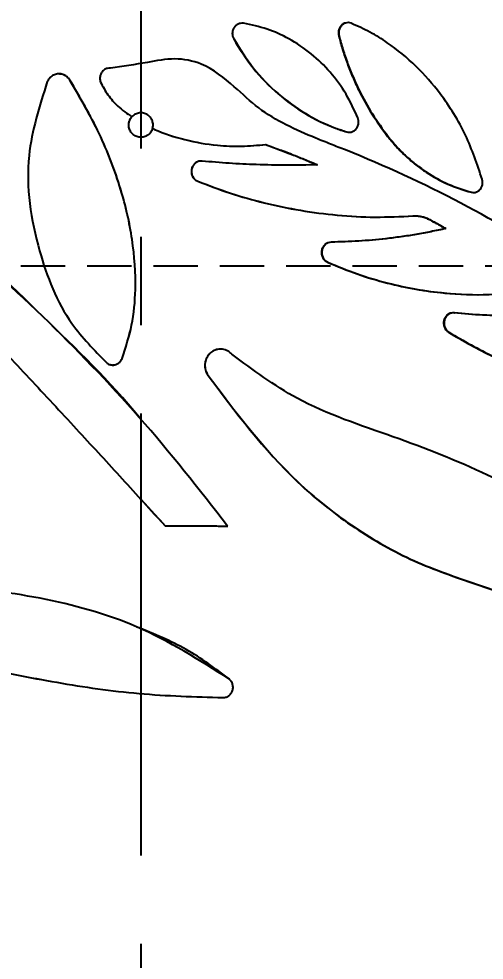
# Model space of a CAD drawing. Header units: millimetres. Extents: x 8 to 832, y 8 to 585.
# Drawn here: x 516.77 to 530.13, y 188.56 to 215.61 of the extents above; entities that cross this region are included whole.
import ezdxf

# ---------------------------------------------------------------- set-up
doc = ezdxf.new("R2010")
doc.units = ezdxf.units.MM
doc.linetypes.add('CENTERX2', pattern=[20.32, 12.7, -2.54, 2.54, -2.54])
doc.linetypes.add('HIDDEN', pattern=[1.905, 1.27, -0.635])
for name, color, linetype in [('CENTERLINE', 4, 'CENTERX2'), ('DIMENSIONS', 2, 'Continuous'), ('HIDDEN', 3, 'HIDDEN')]:
    doc.layers.add(name, color=color, linetype=linetype)
doc.layers.add('OUTLINE', color=7, linetype='Continuous', lineweight=25)
doc.styles.add('SLDTEXTSTYLE0', font='TXT', dxfattribs={"width": 0.75})
doc.dimstyles.new('SLDDIMSTYLE0', dxfattribs={"dimtxt": 3.5, "dimasz": 2, "dimexe": 0, "dimexo": 0.0625, "dimgap": 0.875, "dimtad": 1, "dimrnd": 1e-09, "dimzin": 12, "dimdsep": 46, "dimtxsty": 'SLDTEXTSTYLE0', "dimsah": 1, "dimcen": 0.09, "dimadec": 0, "dimazin": 3, "dimtfac": 1, "dimtofl": 0, "dimtmove": 0, "dimatfit": 3, "dimfxl": 0, "dimfrac": 2, "dimtolj": 1, "dimtzin": 12, "dimarcsym": 0})

# ---------------------------------------------------------------- blocks, each defined once
blk = doc.blocks.new('_D_13')
at = {"layer": 'DIMENSIONS'}
for p, q in [((583.772, 175.413), (583.772, 68.582)), ((520.272, 130.638), (520.272, 68.582)), ((520.272, 70.582), (583.772, 70.582))]:
    blk.add_line(p, q, dxfattribs=at)
for points in [[(520.272, 70.582), (522.272, 70.082), (522.272, 71.082)], [(583.772, 70.582), (581.772, 71.082), (581.772, 70.082)]]:
    blk.add_solid(points, dxfattribs=at)
at = {"layer": 'DIMENSIONS', "insert": (547.497, 75.094), "char_height": 3.5, "attachment_point": 1, "style": 'SLDTEXTSTYLE0'}
blk.add_mtext('63,5', dxfattribs=at)

msp = doc.modelspace()

# ---------------------------------------------------------------- linework, layer by layer
at = {"layer": 'CENTERLINE'}
msp.add_line((520.272, 468.427), (520.272, 113.667), dxfattribs=at)
at = {"layer": 'HIDDEN'}
msp.add_line((457.772, 208.512), (709.247, 208.512), dxfattribs=at)
at = {"layer": 'OUTLINE'}
for p, q in [((523.222, 215.479), (523.182, 215.479)), ((526.316, 215.48), (526.326, 215.48)), ((519.396, 214.193), (519.395, 214.193)), ((518.231, 213.85), (518.228, 213.85)), ((526.186, 212.361), (526.268, 212.351)), ((523.854, 211.997), (523.86, 211.997)), ((525.348, 211.414), (524.473, 211.402)), ((525.341, 211.414), (525.348, 211.414)), ((521.905, 210.942), (521.908, 210.942)), ((529.777, 210.624), (529.853, 210.619)), ((528.084, 209.946), (528.096, 209.946)), ((529.02, 209.583), (529.034, 209.583)), ((525.636, 208.614), (525.644, 208.614)), ((529.268, 207.161), (529.282, 207.161)), ((519.731, 205.848), (519.73, 205.848)), ((522.884, 205.972), (522.888, 205.972)), ((522.177, 205.401), (522.179, 205.401)), ((520.272, 201.803), (520.967, 201.042)), ((520.966, 201.042), (520.967, 201.042)), ((522.814, 196.634), (522.817, 196.634))]:
    msp.add_line(p, q, dxfattribs=at)
for points, knots in [([(520.273, 204.1), (520.258, 204.118), (519.397, 205.177), (516.505, 207.996), (511.637, 212.464), (506.495, 217.319), (501.887, 221.463), (499.371, 223.73), (498.102, 224.874)], [0, 0, 0, 0, 0.002136, 0.125581, 0.371571, 0.617597, 0.807046, 1, 1, 1, 1]), ([(522.765, 201.035), (521.937, 202.092), (520.282, 204.205), (516.539, 208.031), (511.63, 212.462), (506.51, 217.328), (501.912, 221.466), (499.405, 223.729), (498.14, 224.871)], [0, 0, 0, 0, 0.110171, 0.220382, 0.439998, 0.659647, 0.828272, 1, 1, 1, 1]), ([(546.476, 206.7), (545.886, 207.719), (544.699, 209.769), (542.485, 212.482), (540.007, 215.044), (536.893, 218.059), (532.956, 221.439), (529.585, 223.72), (527.885, 224.871)], [0, 0, 0, 0, 0.140387, 0.282397, 0.422678, 0.563711, 0.779878, 1, 1, 1, 1]), ([(523.218, 215.479), (523.188, 215.481), (523.128, 215.484), (523.042, 215.45), (522.97, 215.392), (522.919, 215.31), (522.895, 215.211), (522.901, 215.113), (522.927, 215.056), (522.938, 215.03)], [0, 0, 0, 0, 0.137156, 0.274247, 0.413382, 0.558655, 0.712429, 0.874284, 1, 1, 1, 1]), ([(526.503, 212.766), (526.398, 212.996), (526.185, 213.463), (525.728, 214.082), (525.175, 214.624), (524.558, 215.037), (523.898, 215.337), (523.447, 215.431), (523.218, 215.479)], [0, 0, 0, 0, 0.169815, 0.344401, 0.5143, 0.689698, 0.842585, 1, 1, 1, 1]), ([(526.316, 215.48), (526.288, 215.489), (526.23, 215.506), (526.14, 215.492), (526.06, 215.451), (525.996, 215.384), (525.954, 215.296), (525.941, 215.205), (525.951, 215.147), (525.956, 215.124)], [0, 0, 0, 0, 0.1426378, 0.2853888, 0.4263737, 0.5704567, 0.7233549, 0.8855839, 1, 1, 1, 1]), ([(526.233, 215.498), (526.205, 215.497), (526.148, 215.493), (526.069, 215.45), (526.005, 215.384), (525.963, 215.296), (525.95, 215.205), (525.96, 215.147), (525.964, 215.124)], [0, 0, 0, 0, 0.157899, 0.324549, 0.494755, 0.675145, 0.866316, 1, 1, 1, 1]), ([(530.077, 210.998), (529.933, 211.428), (529.641, 212.301), (528.963, 213.384), (528.192, 214.268), (527.494, 214.844), (526.855, 215.238), (526.497, 215.399), (526.316, 215.48)], [0, 0, 0, 0, 0.22295, 0.453148, 0.626451, 0.804219, 0.901579, 1, 1, 1, 1]), ([(522.938, 215.03), (523.115, 214.745), (523.474, 214.166), (524.177, 213.448), (524.977, 212.866), (525.657, 212.531), (526.07, 212.396), (526.177, 212.361)], [0, 0, 0, 0, 0.232981, 0.473474, 0.693749, 0.921328, 1, 1, 1, 1]), ([(522.942, 215.03), (523.119, 214.746), (523.479, 214.167), (524.183, 213.449), (524.983, 212.867), (525.664, 212.532), (526.078, 212.396), (526.186, 212.361)], [0, 0, 0, 0, 0.23277, 0.473042, 0.693186, 0.920605, 1, 1, 1, 1]), ([(525.956, 215.124), (525.992, 214.989), (526.064, 214.721), (526.2, 214.325), (526.354, 213.937), (526.579, 213.448), (526.898, 212.865), (527.206, 212.443), (527.361, 212.231)], [0, 0, 0, 0, 0.128676, 0.257717, 0.386395, 0.515446, 0.756402, 1, 1, 1, 1]), ([(525.964, 215.124), (526.001, 214.989), (526.073, 214.721), (526.209, 214.325), (526.363, 213.937), (526.589, 213.448), (526.909, 212.865), (527.217, 212.443), (527.372, 212.231)], [0, 0, 0, 0, 0.128639, 0.25764, 0.386278, 0.515291, 0.756319, 1, 1, 1, 1]), ([(547.771, 195.176), (547.117, 196.049), (545.81, 197.794), (543.545, 200.254), (541.014, 202.467), (537.462, 205.226), (533.613, 207.913), (529.497, 210.365), (527.147, 211.451), (525.721, 212.007), (524.868, 212.351), (523.86, 212.804), (522.912, 213.712), (522.157, 214.326), (521.237, 214.508), (520.367, 214.33), (519.75, 214.243), (519.396, 214.193)], [0, 0, 0, 0, 0.105312, 0.210573, 0.312322, 0.414086, 0.608779, 0.705911, 0.803172, 0.8153, 0.827429, 0.876191, 0.900503, 0.930702, 0.950925, 0.971855, 1, 1, 1, 1]), ([(518.231, 213.85), (518.205, 213.885), (518.151, 213.955), (518.033, 214.016), (517.908, 214.034), (517.788, 214.008), (517.684, 213.945), (517.618, 213.87), (517.592, 213.82), (517.584, 213.805)], [0, 0, 0, 0, 0.164892, 0.330136, 0.486092, 0.634678, 0.783635, 0.939529, 1, 1, 1, 1]), ([(518.228, 213.85), (518.201, 213.885), (518.147, 213.954), (518.035, 214.017), (517.954, 214.022), (517.918, 214.025)], [0, 0, 0, 0, 0.353474, 0.707692, 1, 1, 1, 1]), ([(519.396, 214.193), (519.366, 214.192), (519.306, 214.191), (519.222, 214.151), (519.153, 214.086), (519.107, 214), (519.087, 213.896), (519.103, 213.825), (519.111, 213.788)], [0, 0, 0, 0, 0.153754, 0.307349, 0.465267, 0.631019, 0.80599, 1, 1, 1, 1]), ([(517.584, 213.805), (517.36, 213.101), (516.852, 211.511), (517.23, 209.064), (518.042, 206.999), (518.932, 206.09), (519.284, 205.729)], [0, 0, 0, 0, 0.250683, 0.566182, 0.828095, 1, 1, 1, 1]), ([(519.73, 205.848), (519.834, 206.165), (520.046, 206.808), (520.147, 207.966), (520.057, 209.283), (519.704, 210.795), (519.108, 212.344), (518.523, 213.345), (518.228, 213.85)], [0, 0, 0, 0, 0.118654, 0.240288, 0.411236, 0.586998, 0.79156, 1, 1, 1, 1]), ([(519.731, 205.848), (519.835, 206.165), (520.047, 206.808), (520.147, 207.967), (520.057, 209.285), (519.703, 210.798), (519.109, 212.346), (518.526, 213.346), (518.231, 213.85)], [0, 0, 0, 0, 0.118671, 0.240314, 0.411571, 0.587648, 0.791899, 1, 1, 1, 1]), ([(519.111, 213.788), (519.145, 213.727), (519.213, 213.603), (519.324, 213.422), (519.456, 213.252), (519.62, 213.091), (519.806, 212.937), (519.943, 212.84), (520.012, 212.791)], [0, 0, 0, 0, 0.155015, 0.31029, 0.468374, 0.628796, 0.813928, 1, 1, 1, 1]), ([(520.608, 212.458), (520.615, 212.492), (520.63, 212.565), (520.607, 212.679), (520.549, 212.783), (520.458, 212.862), (520.347, 212.906), (520.227, 212.911), (520.113, 212.876), (520.044, 212.826), (520.015, 212.794), (520.012, 212.791)], [0, 0, 0, 0, 0.110037, 0.235631, 0.361144, 0.486445, 0.611523, 0.73643, 0.86128, 0.986157, 1, 1, 1, 1]), ([(520.608, 212.458), (520.601, 212.438), (520.581, 212.381), (520.519, 212.3), (520.421, 212.232), (520.305, 212.202), (520.186, 212.211), (520.09, 212.253), (520.01, 212.319), (519.95, 212.404), (519.918, 212.52), (519.926, 212.639), (519.964, 212.732), (520, 212.777), (520.012, 212.791)], [0, 0, 0, 0, 0.050281, 0.144547, 0.238675, 0.332556, 0.426208, 0.519804, 0.578138, 0.672318, 0.766493, 0.860762, 0.955019, 1, 1, 1, 1]), ([(526.177, 212.361), (526.206, 212.355), (526.265, 212.344), (526.354, 212.365), (526.431, 212.413), (526.49, 212.487), (526.525, 212.579), (526.531, 212.678), (526.512, 212.738), (526.503, 212.766)], [0, 0, 0, 0, 0.138496, 0.277018, 0.415738, 0.558435, 0.709076, 0.867501, 1, 1, 1, 1]), ([(520.608, 212.458), (520.627, 212.449), (520.926, 212.316), (521.54, 212.111), (522.383, 211.968), (523.162, 211.935), (523.623, 211.976), (523.854, 211.997)], [0, 0, 0, 0, 0.0186179, 0.2957509, 0.580639, 0.789017, 1, 1, 1, 1]), ([(520.608, 212.458), (520.627, 212.45), (520.927, 212.315), (521.542, 212.111), (522.387, 211.968), (523.168, 211.935), (523.628, 211.976), (523.86, 211.997)], [0, 0, 0, 0, 0.018657, 0.296041, 0.581187, 0.789299, 1, 1, 1, 1]), ([(527.361, 212.231), (527.444, 212.13), (527.609, 211.926), (527.882, 211.656), (528.168, 211.411), (528.558, 211.131), (529.084, 210.834), (529.534, 210.695), (529.763, 210.624)], [0, 0, 0, 0, 0.131368, 0.263696, 0.387404, 0.511969, 0.752485, 1, 1, 1, 1]), ([(527.372, 212.231), (527.455, 212.13), (527.62, 211.927), (527.893, 211.656), (528.179, 211.412), (528.571, 211.131), (529.097, 210.834), (529.549, 210.695), (529.777, 210.624)], [0, 0, 0, 0, 0.13123, 0.263417, 0.387168, 0.511777, 0.75239, 1, 1, 1, 1]), ([(523.854, 211.997), (523.989, 211.948), (524.258, 211.85), (524.639, 211.702), (525, 211.557), (525.227, 211.462), (525.341, 211.414)], [0, 0, 0, 0, 0.268487, 0.536974, 0.76846, 1, 1, 1, 1]), ([(523.86, 211.997), (523.994, 211.948), (524.263, 211.85), (524.645, 211.703), (525.007, 211.558), (525.235, 211.462), (525.348, 211.414)], [0, 0, 0, 0, 0.26813, 0.536256, 0.768105, 1, 1, 1, 1]), ([(522.029, 211.521), (521.998, 211.521), (521.937, 211.521), (521.852, 211.48), (521.783, 211.417), (521.735, 211.331), (521.716, 211.229), (521.732, 211.123), (521.782, 211.028), (521.847, 210.969), (521.892, 210.948), (521.905, 210.942)], [0, 0, 0, 0, 0.109739, 0.219817, 0.326948, 0.445759, 0.566627, 0.694595, 0.822397, 0.945766, 1, 1, 1, 1]), ([(522.032, 211.521), (522.001, 211.521), (521.939, 211.521), (521.854, 211.48), (521.785, 211.417), (521.737, 211.33), (521.719, 211.228), (521.734, 211.123), (521.784, 211.028), (521.849, 210.969), (521.894, 210.948), (521.908, 210.942)], [0, 0, 0, 0, 0.1099975, 0.2203287, 0.3276771, 0.4465147, 0.5672999, 0.6950232, 0.8225446, 0.9457505, 1, 1, 1, 1]), ([(525.341, 211.414), (525.049, 211.408), (524.466, 211.396), (523.621, 211.414), (522.808, 211.454), (522.289, 211.498), (522.029, 211.521)], [0, 0, 0, 0, 0.265276, 0.530553, 0.765097, 1, 1, 1, 1]), ([(529.763, 210.624), (529.792, 210.62), (529.85, 210.611), (529.935, 210.638), (530.008, 210.69), (530.062, 210.767), (530.091, 210.863), (530.09, 210.943), (530.08, 210.988), (530.077, 210.998)], [0, 0, 0, 0, 0.150253, 0.300488, 0.451873, 0.608094, 0.772457, 0.945377, 1, 1, 1, 1]), ([(521.905, 210.942), (522.217, 210.823), (522.842, 210.584), (523.829, 210.308), (524.854, 210.092), (525.921, 209.955), (527.003, 209.894), (527.723, 209.928), (528.084, 209.946)], [0, 0, 0, 0, 0.156824, 0.314452, 0.482645, 0.65206, 0.825344, 1, 1, 1, 1]), ([(521.908, 210.942), (522.219, 210.823), (522.844, 210.585), (523.832, 210.309), (524.859, 210.092), (525.929, 209.955), (527.013, 209.894), (527.734, 209.928), (528.096, 209.946)], [0, 0, 0, 0, 0.1565933, 0.3139857, 0.4822969, 0.6518295, 0.8252294, 1, 1, 1, 1]), ([(528.084, 209.946), (528.128, 209.947), (528.218, 209.949), (528.343, 209.927), (528.459, 209.891), (528.527, 209.856), (528.562, 209.839)], [0, 0, 0, 0, 0.270716, 0.541512, 0.768898, 1, 1, 1, 1]), ([(528.096, 209.946), (528.14, 209.947), (528.23, 209.949), (528.355, 209.927), (528.471, 209.891), (528.54, 209.856), (528.574, 209.839)], [0, 0, 0, 0, 0.270314, 0.540732, 0.768497, 1, 1, 1, 1]), ([(528.562, 209.839), (528.602, 209.817), (528.682, 209.773), (528.798, 209.708), (528.911, 209.645), (528.984, 209.604), (529.02, 209.583)], [0, 0, 0, 0, 0.260755, 0.521516, 0.760753, 1, 1, 1, 1]), ([(528.574, 209.839), (528.614, 209.817), (528.694, 209.773), (528.811, 209.708), (528.924, 209.645), (528.997, 209.604), (529.034, 209.583)], [0, 0, 0, 0, 0.260453, 0.520907, 0.760445, 1, 1, 1, 1]), ([(529.02, 209.583), (528.879, 209.552), (528.597, 209.489), (528.169, 209.411), (527.738, 209.343), (527.19, 209.274), (526.523, 209.213), (525.997, 209.198), (525.734, 209.191)], [0, 0, 0, 0, 0.132168, 0.264459, 0.396625, 0.528917, 0.764098, 1, 1, 1, 1]), ([(529.034, 209.583), (528.893, 209.552), (528.611, 209.489), (528.183, 209.411), (527.751, 209.343), (527.203, 209.274), (526.534, 209.213), (526.007, 209.198), (525.742, 209.191)], [0, 0, 0, 0, 0.131969, 0.264059, 0.396028, 0.528122, 0.763699, 1, 1, 1, 1]), ([(525.734, 209.191), (525.704, 209.188), (525.645, 209.18), (525.566, 209.132), (525.502, 209.061), (525.462, 208.967), (525.456, 208.863), (525.483, 208.761), (525.543, 208.669), (525.605, 208.633), (525.636, 208.614)], [0, 0, 0, 0, 0.112396, 0.2245, 0.345017, 0.473613, 0.600581, 0.732207, 0.864319, 1, 1, 1, 1]), ([(525.742, 209.191), (525.713, 209.188), (525.654, 209.18), (525.574, 209.132), (525.51, 209.06), (525.47, 208.967), (525.464, 208.862), (525.491, 208.761), (525.551, 208.669), (525.613, 208.633), (525.644, 208.614)], [0, 0, 0, 0, 0.11264, 0.224984, 0.345688, 0.474296, 0.60106, 0.732454, 0.864309, 1, 1, 1, 1]), ([(525.636, 208.614), (525.917, 208.497), (526.481, 208.262), (527.331, 208.012), (528.167, 207.829), (529.138, 207.701), (530.273, 207.654), (531.109, 207.761), (531.531, 207.815)], [0, 0, 0, 0, 0.147911, 0.296846, 0.432658, 0.569415, 0.782805, 1, 1, 1, 1]), ([(525.644, 208.614), (525.926, 208.497), (526.492, 208.262), (527.344, 208.012), (528.183, 207.829), (529.155, 207.7), (530.29, 207.654), (531.126, 207.761), (531.548, 207.815)], [0, 0, 0, 0, 0.14807, 0.297165, 0.433153, 0.570085, 0.783154, 1, 1, 1, 1]), ([(532.69, 207.309), (532.545, 207.279), (532.252, 207.22), (531.807, 207.156), (531.356, 207.111), (530.785, 207.08), (530.089, 207.08), (529.542, 207.134), (529.268, 207.161)], [0, 0, 0, 0, 0.1324, 0.265066, 0.397466, 0.530134, 0.764323, 1, 1, 1, 1]), ([(532.709, 207.309), (532.563, 207.279), (532.271, 207.22), (531.826, 207.156), (531.375, 207.111), (530.803, 207.08), (530.105, 207.08), (529.557, 207.134), (529.282, 207.161)], [0, 0, 0, 0, 0.132202, 0.264666, 0.396866, 0.529333, 0.763919, 1, 1, 1, 1]), ([(529.268, 207.161), (529.239, 207.161), (529.18, 207.161), (529.097, 207.124), (529.028, 207.061), (528.98, 206.974), (528.963, 206.873), (528.977, 206.77), (529.025, 206.672), (529.079, 206.627), (529.106, 206.605)], [0, 0, 0, 0, 0.114197, 0.228154, 0.349017, 0.476172, 0.601543, 0.732637, 0.867454, 1, 1, 1, 1]), ([(529.282, 207.161), (529.252, 207.161), (529.194, 207.161), (529.111, 207.123), (529.041, 207.061), (528.993, 206.974), (528.976, 206.873), (528.99, 206.769), (529.038, 206.672), (529.092, 206.627), (529.119, 206.605)], [0, 0, 0, 0, 0.114439, 0.22865, 0.349739, 0.476959, 0.6022, 0.7331, 0.867604, 1, 1, 1, 1]), ([(515.788, 206.64), (516.242, 206.159), (517.15, 205.198), (518.463, 203.779), (519.735, 202.393), (520.555, 201.493), (520.966, 201.042)], [0, 0, 0, 0, 0.261211, 0.522422, 0.761135, 1, 1, 1, 1]), ([(529.106, 206.605), (529.53, 206.357), (530.391, 205.854), (531.773, 205.388), (533.182, 205.152), (534.32, 205.165), (534.977, 205.271), (535.182, 205.305)], [0, 0, 0, 0, 0.222102, 0.450747, 0.670341, 0.896799, 1, 1, 1, 1]), ([(529.119, 206.605), (529.544, 206.357), (530.407, 205.853), (531.793, 205.388), (533.205, 205.152), (534.344, 205.166), (535, 205.272), (535.205, 205.305)], [0, 0, 0, 0, 0.222262, 0.451073, 0.670847, 0.897485, 1, 1, 1, 1]), ([(522.884, 205.972), (522.846, 206.006), (522.77, 206.075), (522.623, 206.123), (522.473, 206.119), (522.335, 206.067), (522.22, 205.971), (522.138, 205.839), (522.102, 205.682), (522.115, 205.528), (522.158, 205.44), (522.177, 205.401)], [0, 0, 0, 0, 0.112991, 0.226164, 0.334721, 0.441721, 0.550671, 0.663746, 0.78233, 0.904432, 1, 1, 1, 1]), ([(522.62, 206.115), (522.572, 206.117), (522.476, 206.121), (522.338, 206.066), (522.222, 205.971), (522.141, 205.838), (522.105, 205.682), (522.118, 205.528), (522.161, 205.44), (522.179, 205.401)], [0, 0, 0, 0, 0.137854, 0.27691, 0.418431, 0.565147, 0.718803, 0.876832, 1, 1, 1, 1]), ([(519.284, 205.729), (519.31, 205.711), (519.362, 205.674), (519.457, 205.656), (519.551, 205.669), (519.634, 205.713), (519.696, 205.776), (519.72, 205.826), (519.731, 205.848)], [0, 0, 0, 0, 0.175173, 0.35049, 0.522113, 0.692013, 0.865313, 1, 1, 1, 1]), ([(519.469, 205.663), (519.496, 205.665), (519.554, 205.67), (519.633, 205.714), (519.695, 205.776), (519.719, 205.826), (519.73, 205.848)], [0, 0, 0, 0, 0.237731, 0.509598, 0.786702, 1, 1, 1, 1]), ([(536.617, 196.411), (536.243, 197.065), (535.495, 198.375), (534.004, 200.065), (532.249, 201.476), (530.059, 202.632), (527.539, 203.625), (524.91, 204.466), (523.493, 205.519), (522.884, 205.972)], [0, 0, 0, 0, 0.131274, 0.262521, 0.395777, 0.529146, 0.700093, 0.870987, 1, 1, 1, 1]), ([(522.177, 205.401), (522.988, 204.313), (524.198, 202.693), (526.287, 201.021), (527.982, 200.03), (529.796, 199.399), (532.178, 198.589), (534.334, 197.43), (535.698, 196.267), (536.117, 195.91)], [0, 0, 0, 0, 0.229785, 0.34233, 0.454625, 0.565723, 0.676978, 0.900858, 1, 1, 1, 1]), ([(522.179, 205.401), (522.992, 204.314), (524.203, 202.693), (526.295, 201.021), (527.993, 200.03), (529.811, 199.399), (532.196, 198.589), (534.355, 197.429), (535.721, 196.266), (536.14, 195.91)], [0, 0, 0, 0, 0.229549, 0.342159, 0.454518, 0.565681, 0.677, 0.901014, 1, 1, 1, 1]), ([(520.966, 201.042), (521.121, 201.042), (521.433, 201.04), (521.888, 201.038), (522.333, 201.037), (522.621, 201.035), (522.765, 201.035)], [0, 0, 0, 0, 0.259318, 0.518639, 0.759299, 1, 1, 1, 1]), ([(520.967, 201.042), (521.122, 201.042), (521.434, 201.04), (521.89, 201.038), (522.335, 201.037), (522.624, 201.035), (522.769, 201.035)], [0, 0, 0, 0, 0.258928, 0.517858, 0.758908, 1, 1, 1, 1]), ([(522.814, 196.634), (521.951, 197.182), (520.265, 198.252), (517.383, 199.027), (514.618, 199.362), (511.988, 199.203), (509.553, 198.757), (508.103, 198.056), (507.389, 197.711)], [0, 0, 0, 0, 0.184594, 0.361059, 0.537119, 0.693279, 0.849143, 1, 1, 1, 1]), ([(522.817, 196.634), (522.413, 196.938), (521.593, 197.554), (520.642, 197.938), (520.16, 198.133)], [0, 0, 0, 0, 0.493013, 1, 1, 1, 1]), ([(507.595, 196.962), (508.501, 197.133), (510.34, 197.481), (513.045, 197.423), (515.548, 196.993), (517.855, 196.521), (520.227, 196.179), (521.828, 196.129), (522.634, 196.104)], [0, 0, 0, 0, 0.1894503, 0.3845545, 0.5365038, 0.6894753, 0.8438018, 1, 1, 1, 1]), ([(507.614, 196.962), (508.517, 197.133), (510.352, 197.48), (513.051, 197.423), (515.55, 196.994), (517.855, 196.521), (520.225, 196.179), (521.825, 196.129), (522.631, 196.104)], [0, 0, 0, 0, 0.18923, 0.384106, 0.536163, 0.689249, 0.843685, 1, 1, 1, 1]), ([(522.631, 196.104), (522.663, 196.107), (522.727, 196.114), (522.813, 196.164), (522.879, 196.238), (522.917, 196.332), (522.924, 196.435), (522.895, 196.535), (522.851, 196.6), (522.82, 196.629), (522.814, 196.634)], [0, 0, 0, 0, 0.133522, 0.26699, 0.402411, 0.540223, 0.681067, 0.82335, 0.96703, 1, 1, 1, 1])]:
    msp.add_open_spline(points, degree=3, knots=knots, dxfattribs=at)

# ---------------------------------------------------------------- dimensions: what is measured, and where the dimension line sits
at = {"layer": 'DIMENSIONS'}
dim = msp.add_linear_dim(base=(583.772, 73.358), p1=(520.272, 302.392), p2=(583.772, 302.392), dimstyle='SLDDIMSTYLE0', dxfattribs=at)
dim.commit()
dim.dimension.update_dxf_attribs({"geometry": '_D_13', "text_midpoint": (552.022, 73.358), "dimtype": 160})

doc.saveas('drawing.dxf')
